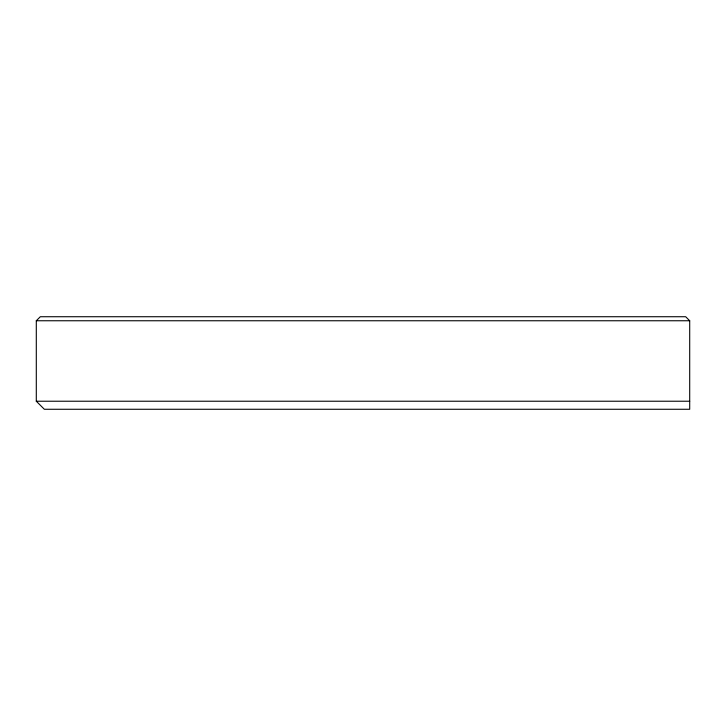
<?xml version="1.0" encoding="UTF-8"?>
<svg xmlns="http://www.w3.org/2000/svg" width="726" height="726" viewBox="0 0 726 726"><rect width="100%" height="100%" fill="white"/><g stroke="black" fill="none" stroke-linecap="round" stroke-linejoin="round"><path stroke-width="1.09" d="M36.3 320.756L40.32 316.727L685.68 316.727L689.7 320.756L689.7 409.273L44.35 409.273L36.3 401.224L36.3 320.756L689.7 320.756M36.3 401.224L689.7 401.224"/></g></svg>
